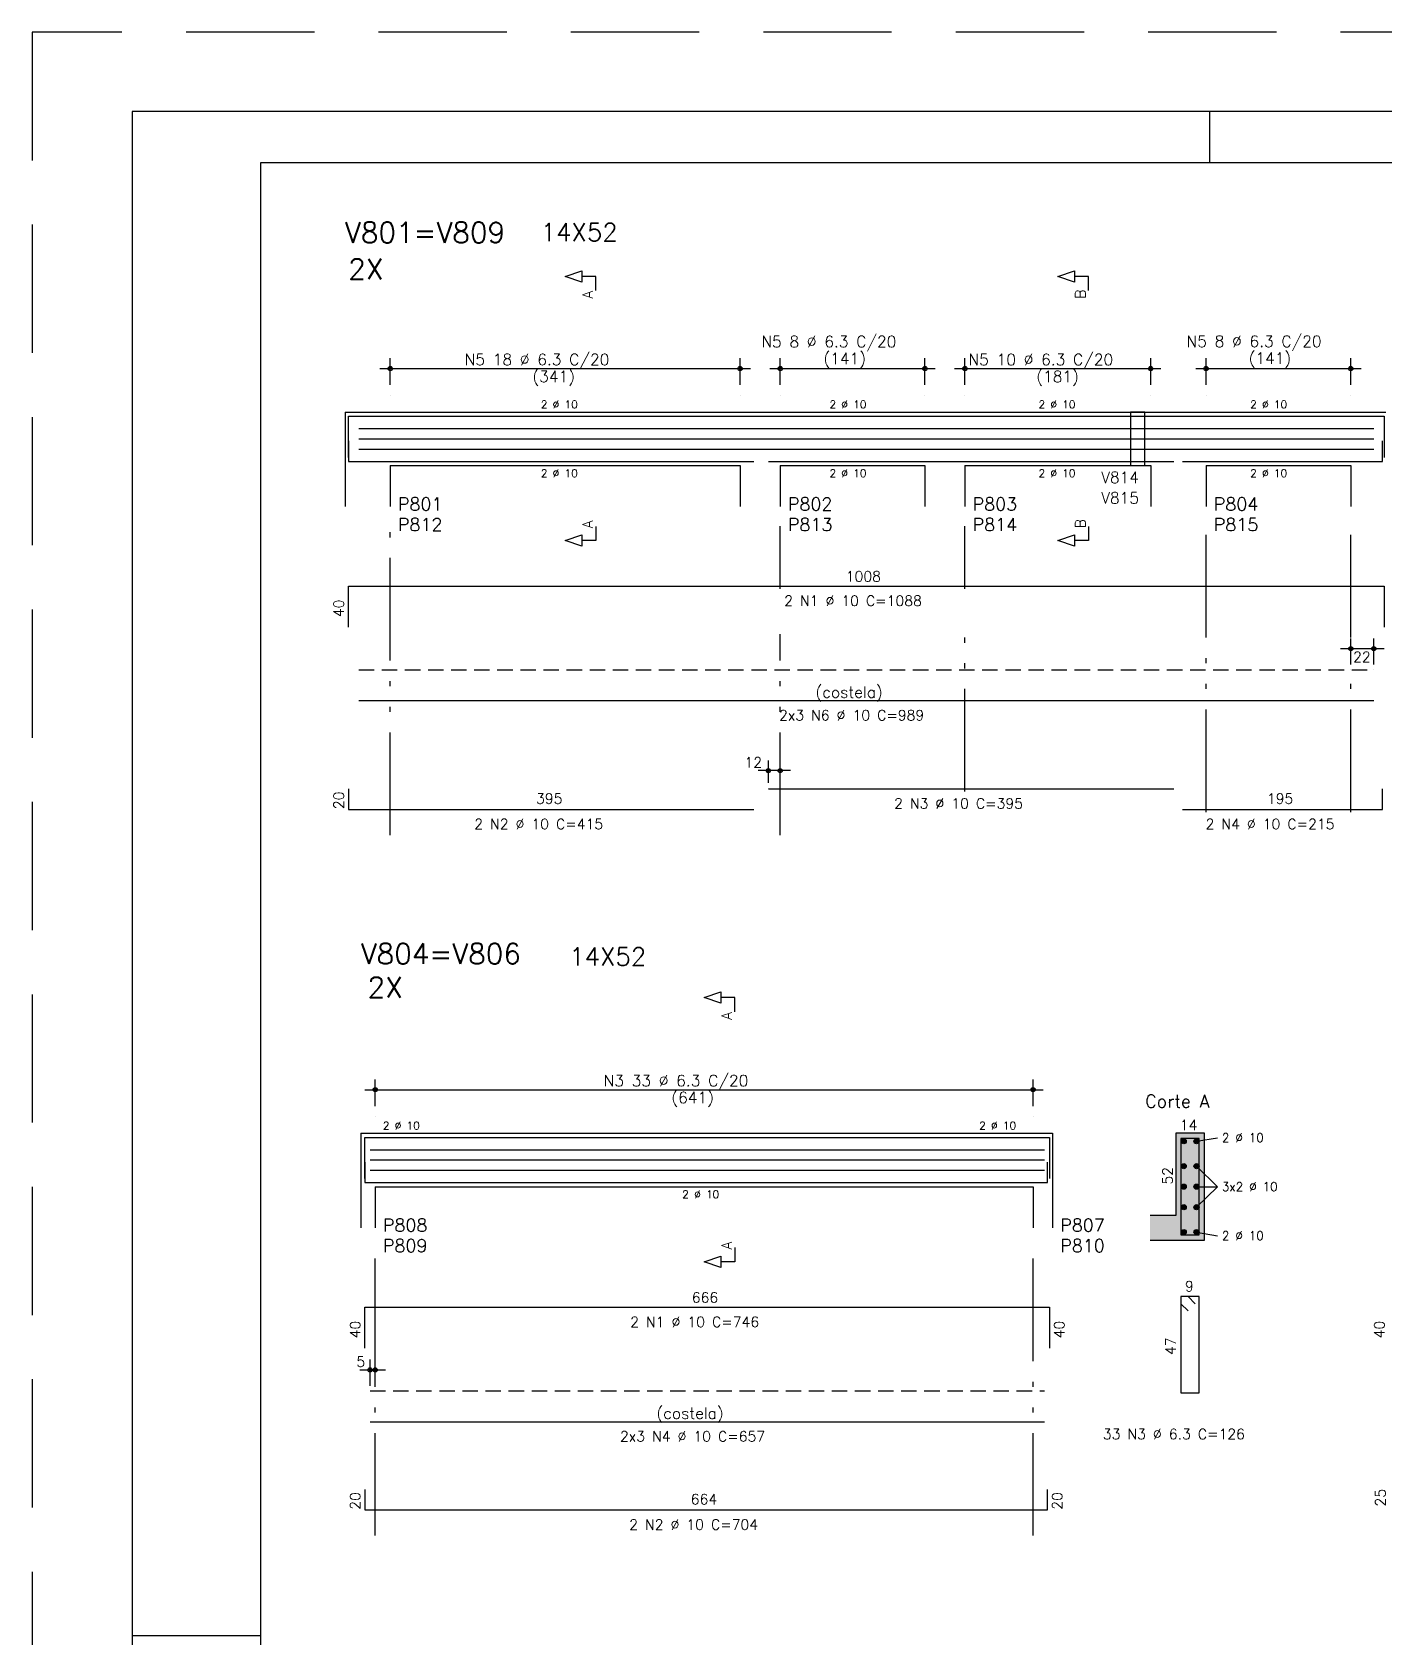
# Model space of a CAD drawing. Extents: x -1.9 to 86, y -1.5 to 61.
# Drawn here: x -1.95 to 24.41, y 29.66 to 60.95 of the extents above; entities that cross this region are included whole.
import ezdxf

# ---------------------------------------------------------------- set-up
doc = ezdxf.new("R2010")
doc.units = 0
doc.header["$MEASUREMENT"] = 0
for name, pattern in [('ESTILO_TQS_0001', [0.45, 0.3, -0.15]), ('ESTILO_TQS_0004', [3.3, 2, -0.4, 0.05, -0.4, 0.05, -0.4]), ('HIDDEN', [0.375, 0.25, -0.125])]:
    doc.linetypes.add(name, pattern=pattern)
doc.layers.get('0').update_dxf_attribs({"linetype": 'CONTINUOUS'})
doc.layers.get('Defpoints').update_dxf_attribs({"linetype": 'CONTINUOUS'})
for name, color, linetype in [('ARQ_FOLHA', 7, 'CONTINUOUS'), ('PENA_01', 1, 'CONTINUOUS'), ('PENA_02', 2, 'CONTINUOUS'), ('PENA_03', 3, 'CONTINUOUS'), ('PENA_04', 4, 'CONTINUOUS'), ('PENA_05', 5, 'CONTINUOUS'), ('PENA_06', 6, 'CONTINUOUS'), ('PENA_10', 253, 'CONTINUOUS')]:
    doc.layers.add(name, color=color, linetype=linetype)
doc.styles.get("Standard").update_dxf_attribs({"font": 'ROMANS.SHX'})

# ---------------------------------------------------------------- blocks, each defined once
blk = doc.blocks.new('FOLHA A1 - 841 X 594')
at = {"layer": 'ARQ_FOLHA', "color": 1}
for p, q in [((-631, 584), (-631, 594)), ((-816, 297), (-841, 297))]:
    blk.add_line(p, q, dxfattribs=at)
for points in [[(-841, 0), (0, 0), (0, 594), (-841, 594)], [(-816, 10), (-10, 10), (-10, 584), (-816, 584)]]:
    blk.add_lwpolyline(points, close=True, dxfattribs=at)
at = {"layer": 'Defpoints', "color": 8, "linetype": 'HIDDEN', "ltscale": 100}
blk.add_lwpolyline([(-860.5, 609.5), (-860.5, -15.5), (19.5, -15.5), (19.5, 609.5)], close=True, dxfattribs=at)
blk = doc.blocks.new('*U24')
blk.add_blockref('FOLHA A1 - 841 X 594', (0, 0))

msp = doc.modelspace()

# ---------------------------------------------------------------- linework, layer by layer
at = {"layer": 'PENA_01', "linetype": 'Continuous'}
for p, q in [((5.028, 54.074), (5.028, 54.594)), ((11.848, 54.074), (11.848, 54.594)), ((12.628, 54.074), (12.628, 54.594)), ((15.448, 54.074), (15.448, 54.594)), ((16.228, 54.074), (16.228, 54.594)), ((19.848, 54.074), (19.848, 54.594)), ((20.928, 54.074), (20.928, 54.594)), ((23.748, 54.074), (23.748, 54.594)), ((4.828, 54.394), (12.048, 54.394)), ((12.428, 54.394), (15.648, 54.394)), ((16.028, 54.394), (20.048, 54.394)), ((20.728, 54.394), (23.948, 54.394)), ((24.396, 48.934), (23.548, 48.934)), ((12.828, 46.559), (12.198, 46.559)), ((4.736, 40.022), (4.736, 40.542)), ((17.556, 40.022), (17.556, 40.542)), ((4.536, 40.342), (17.756, 40.342)), ((20.741, 39.337), (21.151, 39.407)), ((20.741, 38.852), (21.151, 38.452)), ((20.741, 38.052), (21.151, 38.452)), ((20.741, 38.452), (21.151, 38.452)), ((20.741, 37.567), (21.151, 37.497)), ((4.436, 34.882), (4.936, 34.882))]:
    msp.add_line(p, q, dxfattribs=at)
at = {"layer": 'PENA_01', "linetype": 'ESTILO_TQS_0004'}
for p, q in [((5.028, 45.304), (5.028, 51.324)), ((12.628, 50.101), (12.628, 51.324)), ((16.228, 50.101), (16.228, 51.324)), ((20.928, 45.751), (20.928, 51.324)), ((23.748, 45.751), (23.748, 51.324)), ((12.628, 45.304), (12.628, 49.217)), ((16.228, 46.151), (16.228, 49.217)), ((4.736, 31.652), (4.736, 37.272)), ((17.556, 31.652), (17.556, 37.272))]:
    msp.add_line(p, q, dxfattribs=at)
at = {"layer": 'PENA_01', "linetype": 'Continuous'}
msp.add_lwpolyline([(19.456, 53.544), (19.456, 52.504), (19.736, 52.504), (19.736, 53.544), (19.456, 53.544)], dxfattribs=at)
at = {"layer": 'PENA_02', "linetype": 'Continuous'}
for centre, radius in [((5.028, 54.394), 0.0416), ((5.028, 54.394), 0.0208), ((11.848, 54.394), 0.0416), ((11.848, 54.394), 0.0208), ((12.628, 54.394), 0.0416), ((12.628, 54.394), 0.0208), ((15.448, 54.394), 0.0416), ((15.448, 54.394), 0.0208), ((16.228, 54.394), 0.0416), ((16.228, 54.394), 0.0208), ((19.848, 54.394), 0.0416), ((19.848, 54.394), 0.0208), ((20.928, 54.394), 0.0416), ((20.928, 54.394), 0.0208), ((23.748, 54.394), 0.0416), ((23.748, 54.394), 0.0208), ((23.748, 48.934), 0.04), ((23.748, 48.934), 0.02), ((24.196, 48.934), 0.04), ((24.196, 48.934), 0.02), ((12.398, 46.559), 0.04), ((12.398, 46.559), 0.02), ((12.628, 46.559), 0.04), ((12.628, 46.559), 0.02), ((4.736, 40.342), 0.0416), ((17.556, 40.342), 0.0416), ((4.736, 40.342), 0.0208), ((17.556, 40.342), 0.0208), ((4.636, 34.882), 0.04), ((4.636, 34.882), 0.02), ((4.736, 34.882), 0.04), ((4.736, 34.882), 0.02)]:
    msp.add_circle(centre, radius, dxfattribs=at)
at = {"layer": 'PENA_03', "linetype": 'Continuous'}
for p, q in [((5.028, 53.874), (5.028, 53.874)), ((11.848, 53.874), (11.848, 53.874)), ((12.628, 53.874), (12.628, 53.874)), ((15.448, 53.874), (15.448, 53.874)), ((16.228, 53.874), (16.228, 53.874)), ((19.848, 53.874), (19.848, 53.874)), ((20.928, 53.874), (20.928, 53.874)), ((23.748, 53.874), (23.748, 53.874)), ((4.148, 53.544), (4.148, 52.504)), ((4.148, 53.544), (5.028, 53.544)), ((5.028, 53.544), (11.848, 53.544)), ((11.848, 53.544), (12.628, 53.544)), ((12.628, 53.544), (15.448, 53.544)), ((15.448, 53.544), (16.228, 53.544)), ((16.228, 53.544), (19.848, 53.544)), ((19.848, 53.544), (20.928, 53.544)), ((20.928, 53.544), (23.748, 53.544)), ((23.748, 53.544), (24.428, 53.544)), ((4.148, 52.504), (4.148, 51.704)), ((5.028, 52.504), (11.848, 52.504)), ((5.028, 52.504), (5.028, 51.704)), ((11.848, 52.504), (11.848, 51.704)), ((12.628, 52.504), (15.448, 52.504)), ((12.628, 52.504), (12.628, 51.704)), ((15.448, 52.504), (15.448, 51.704)), ((16.228, 52.504), (19.848, 52.504)), ((16.228, 52.504), (16.228, 51.704)), ((19.848, 52.504), (19.848, 51.704)), ((20.928, 52.504), (23.748, 52.504)), ((20.928, 52.504), (20.928, 51.704)), ((23.748, 52.504), (23.748, 51.704)), ((23.748, 48.624), (23.748, 49.134)), ((24.196, 48.624), (24.196, 49.134)), ((23.748, 48.524), (23.748, 48.524)), ((24.196, 48.524), (24.196, 48.524)), ((12.398, 46.319), (12.398, 46.759)), ((12.628, 46.319), (12.628, 46.759)), ((12.398, 46.219), (12.398, 46.219)), ((12.628, 46.219), (12.628, 46.219)), ((4.736, 39.822), (4.736, 39.822)), ((17.556, 39.822), (17.556, 39.822)), ((4.456, 39.492), (4.456, 38.452)), ((4.456, 39.492), (4.736, 39.492)), ((4.736, 39.492), (17.556, 39.492)), ((17.556, 39.492), (17.936, 39.492)), ((17.936, 39.492), (17.936, 38.452)), ((20.896, 39.492), (20.336, 39.492)), ((20.336, 39.492), (20.336, 37.892)), ((20.896, 37.412), (20.896, 39.492)), ((4.456, 38.452), (4.456, 37.652)), ((4.736, 38.452), (17.556, 38.452)), ((4.736, 38.452), (4.736, 37.652)), ((17.556, 38.452), (17.556, 37.652)), ((17.936, 38.452), (17.936, 37.652)), ((20.336, 37.892), (19.836, 37.892)), ((19.836, 37.412), (20.336, 37.412)), ((20.336, 37.412), (20.336, 37.412)), ((20.336, 37.412), (20.896, 37.412)), ((4.636, 34.572), (4.636, 35.082)), ((4.736, 34.572), (4.736, 35.082)), ((4.636, 34.472), (4.636, 34.472)), ((4.736, 34.472), (4.736, 34.472))]:
    msp.add_line(p, q, dxfattribs=at)
for points in [[(9.038, 55.914), (9.038, 56.19), (8.761, 56.19), (8.761, 56.08), (8.438, 56.19), (8.761, 56.301), (8.761, 56.19)], [(18.638, 55.914), (18.638, 56.19), (18.361, 56.19), (18.361, 56.08), (18.038, 56.19), (18.361, 56.301), (18.361, 56.19)], [(9.038, 51.319), (9.038, 51.042), (8.761, 51.042), (8.761, 50.931), (8.438, 51.042), (8.761, 51.152), (8.761, 51.042)], [(18.638, 51.319), (18.638, 51.042), (18.361, 51.042), (18.361, 50.931), (18.038, 51.042), (18.361, 51.152), (18.361, 51.042)], [(11.746, 41.862), (11.746, 42.139), (11.469, 42.139), (11.469, 42.028), (11.146, 42.139), (11.469, 42.25), (11.469, 42.139)], [(11.746, 37.267), (11.746, 36.99), (11.469, 36.99), (11.469, 36.879), (11.146, 36.99), (11.469, 37.101), (11.469, 36.99)]]:
    msp.add_lwpolyline(points, dxfattribs=at)
for centre in [(20.491, 39.337), (20.741, 39.337), (20.491, 38.852), (20.741, 38.852), (20.491, 38.452), (20.741, 38.452), (20.491, 38.052), (20.741, 38.052), (20.491, 37.567), (20.741, 37.567)]:
    msp.add_circle(centre, 0.05, dxfattribs=at)
for points in [[(20.541, 39.337), (20.466, 39.38), (20.444, 39.354)], [(20.541, 39.337), (20.444, 39.354), (20.444, 39.32)], [(20.541, 39.337), (20.444, 39.32), (20.466, 39.294)], [(20.541, 39.337), (20.499, 39.386), (20.466, 39.38)], [(20.541, 39.337), (20.466, 39.294), (20.499, 39.288)], [(20.541, 39.337), (20.529, 39.369), (20.499, 39.386)], [(20.541, 39.337), (20.499, 39.288), (20.529, 39.305)], [(20.541, 39.337), (20.529, 39.305), (20.541, 39.337)], [(20.791, 39.337), (20.716, 39.38), (20.694, 39.354)], [(20.791, 39.337), (20.694, 39.354), (20.694, 39.32)], [(20.791, 39.337), (20.694, 39.32), (20.716, 39.294)], [(20.791, 39.337), (20.749, 39.386), (20.716, 39.38)], [(20.791, 39.337), (20.716, 39.294), (20.749, 39.288)], [(20.791, 39.337), (20.779, 39.369), (20.749, 39.386)], [(20.791, 39.337), (20.749, 39.288), (20.779, 39.305)], [(20.791, 39.337), (20.779, 39.305), (20.791, 39.337)], [(20.541, 38.852), (20.466, 38.895), (20.444, 38.869)], [(20.541, 38.852), (20.444, 38.869), (20.444, 38.835)], [(20.541, 38.852), (20.444, 38.835), (20.466, 38.809)], [(20.541, 38.852), (20.499, 38.901), (20.466, 38.895)], [(20.541, 38.852), (20.466, 38.809), (20.499, 38.803)], [(20.541, 38.852), (20.529, 38.884), (20.499, 38.901)], [(20.541, 38.852), (20.499, 38.803), (20.529, 38.82)], [(20.541, 38.852), (20.529, 38.82), (20.541, 38.852)], [(20.791, 38.852), (20.716, 38.895), (20.694, 38.869)], [(20.791, 38.852), (20.694, 38.869), (20.694, 38.835)], [(20.791, 38.852), (20.694, 38.835), (20.716, 38.809)], [(20.791, 38.852), (20.749, 38.901), (20.716, 38.895)], [(20.791, 38.852), (20.716, 38.809), (20.749, 38.803)], [(20.791, 38.852), (20.779, 38.884), (20.749, 38.901)], [(20.791, 38.852), (20.749, 38.803), (20.779, 38.82)], [(20.791, 38.852), (20.779, 38.82), (20.791, 38.852)], [(20.541, 38.452), (20.466, 38.495), (20.444, 38.469)], [(20.541, 38.452), (20.499, 38.501), (20.466, 38.495)], [(20.541, 38.452), (20.529, 38.484), (20.499, 38.501)], [(20.791, 38.452), (20.716, 38.495), (20.694, 38.469)], [(20.791, 38.452), (20.749, 38.501), (20.716, 38.495)], [(20.791, 38.452), (20.779, 38.484), (20.749, 38.501)], [(20.541, 38.452), (20.444, 38.469), (20.444, 38.435)], [(20.541, 38.452), (20.444, 38.435), (20.466, 38.409)], [(20.541, 38.452), (20.466, 38.409), (20.499, 38.403)], [(20.541, 38.452), (20.499, 38.403), (20.529, 38.42)], [(20.541, 38.452), (20.529, 38.42), (20.541, 38.452)], [(20.791, 38.452), (20.694, 38.469), (20.694, 38.435)], [(20.791, 38.452), (20.694, 38.435), (20.716, 38.409)], [(20.791, 38.452), (20.716, 38.409), (20.749, 38.403)], [(20.791, 38.452), (20.749, 38.403), (20.779, 38.42)], [(20.791, 38.452), (20.779, 38.42), (20.791, 38.452)], [(20.541, 38.052), (20.466, 38.095), (20.444, 38.069)], [(20.541, 38.052), (20.444, 38.069), (20.444, 38.035)], [(20.541, 38.052), (20.444, 38.035), (20.466, 38.009)], [(20.541, 38.052), (20.499, 38.101), (20.466, 38.095)], [(20.541, 38.052), (20.466, 38.009), (20.499, 38.003)], [(20.541, 38.052), (20.529, 38.084), (20.499, 38.101)], [(20.541, 38.052), (20.499, 38.003), (20.529, 38.02)], [(20.541, 38.052), (20.529, 38.02), (20.541, 38.052)], [(20.791, 38.052), (20.716, 38.095), (20.694, 38.069)], [(20.791, 38.052), (20.694, 38.069), (20.694, 38.035)], [(20.791, 38.052), (20.694, 38.035), (20.716, 38.009)], [(20.791, 38.052), (20.749, 38.101), (20.716, 38.095)], [(20.791, 38.052), (20.716, 38.009), (20.749, 38.003)], [(20.791, 38.052), (20.779, 38.084), (20.749, 38.101)], [(20.791, 38.052), (20.749, 38.003), (20.779, 38.02)], [(20.791, 38.052), (20.779, 38.02), (20.791, 38.052)], [(20.541, 37.567), (20.466, 37.61), (20.444, 37.584)], [(20.541, 37.567), (20.444, 37.584), (20.444, 37.55)], [(20.541, 37.567), (20.444, 37.55), (20.466, 37.524)], [(20.541, 37.567), (20.499, 37.616), (20.466, 37.61)], [(20.541, 37.567), (20.466, 37.524), (20.499, 37.518)], [(20.541, 37.567), (20.529, 37.599), (20.499, 37.616)], [(20.541, 37.567), (20.499, 37.518), (20.529, 37.535)], [(20.541, 37.567), (20.529, 37.535), (20.541, 37.567)], [(20.791, 37.567), (20.716, 37.61), (20.694, 37.584)], [(20.791, 37.567), (20.694, 37.584), (20.694, 37.55)], [(20.791, 37.567), (20.694, 37.55), (20.716, 37.524)], [(20.791, 37.567), (20.749, 37.616), (20.716, 37.61)], [(20.791, 37.567), (20.716, 37.524), (20.749, 37.518)], [(20.791, 37.567), (20.779, 37.599), (20.749, 37.616)], [(20.791, 37.567), (20.749, 37.518), (20.779, 37.535)], [(20.791, 37.567), (20.779, 37.535), (20.791, 37.567)]]:
    msp.add_solid(points, dxfattribs=at)
at = {"layer": 'PENA_04', "linetype": 'Continuous'}
for p, q in [((4.216, 52.664), (4.216, 53.464)), ((4.216, 53.464), (24.396, 53.464)), ((4.416, 53.224), (24.196, 53.224)), ((24.396, 53.464), (24.396, 52.664)), ((4.216, 52.984), (4.216, 52.584)), ((4.416, 53.024), (24.196, 53.024)), ((24.368, 52.584), (24.368, 52.984)), ((4.216, 52.584), (12.116, 52.584)), ((4.416, 52.824), (24.196, 52.824)), ((12.398, 52.584), (20.298, 52.584)), ((20.468, 52.584), (24.368, 52.584)), ((4.536, 38.612), (4.536, 39.412)), ((4.536, 39.412), (17.876, 39.412)), ((4.636, 39.172), (17.776, 39.172)), ((17.876, 39.412), (17.876, 38.612)), ((4.536, 38.932), (4.536, 38.532)), ((4.636, 38.972), (17.776, 38.972)), ((17.836, 38.532), (17.836, 38.932)), ((4.536, 38.532), (17.836, 38.532)), ((4.636, 38.772), (17.776, 38.772))]:
    msp.add_line(p, q, dxfattribs=at)
msp.add_lwpolyline([(20.436, 39.392), (20.436, 37.512), (20.796, 37.512), (20.796, 39.392), (20.436, 39.392)], dxfattribs=at)
at = {"layer": 'PENA_05', "linetype": 'Continuous'}
for p, q in [((4.216, 49.354), (4.216, 50.154)), ((4.216, 50.154), (24.396, 50.154)), ((24.396, 50.154), (24.396, 49.354)), ((4.416, 47.924), (24.196, 47.924)), ((4.216, 46.204), (4.216, 45.804)), ((12.398, 46.204), (20.298, 46.204)), ((24.368, 45.804), (24.368, 46.204)), ((4.216, 45.804), (12.116, 45.804)), ((20.468, 45.804), (24.368, 45.804)), ((20.576, 36.312), (20.436, 36.312)), ((20.436, 36.312), (20.436, 34.432)), ((20.796, 36.312), (20.436, 36.312)), ((20.436, 36.312), (20.436, 36.172)), ((20.716, 36.172), (20.576, 36.312)), ((20.796, 34.432), (20.796, 36.312)), ((4.536, 35.302), (4.536, 36.102)), ((4.536, 36.102), (17.876, 36.102)), ((17.876, 36.102), (17.876, 35.302)), ((20.436, 36.172), (20.576, 36.032)), ((20.436, 34.432), (20.796, 34.432)), ((4.636, 33.872), (17.776, 33.872)), ((4.536, 32.552), (4.536, 32.152)), ((17.836, 32.152), (17.836, 32.552)), ((4.536, 32.152), (17.836, 32.152))]:
    msp.add_line(p, q, dxfattribs=at)
at = {"layer": 'PENA_06', "linetype": 'ESTILO_TQS_0001'}
for p, q in [((4.416, 48.524), (24.196, 48.524)), ((4.636, 34.472), (17.776, 34.472))]:
    msp.add_line(p, q, dxfattribs=at)
at = {"layer": 'PENA_10', "linetype": 'Continuous'}
for points in [[(20.896, 37.412), (20.896, 39.492), (20.336, 39.492)], [(20.896, 37.412), (20.336, 39.492), (20.336, 37.892)], [(20.896, 37.412), (20.336, 37.892), (19.836, 37.892)], [(20.896, 37.412), (19.836, 37.892), (19.836, 37.412)], [(20.896, 37.412), (19.836, 37.412), (20.336, 37.412)], [(20.896, 37.412), (20.336, 37.412), (20.896, 37.412)]]:
    msp.add_solid(points, dxfattribs=at)

# ---------------------------------------------------------------- block references
at = {"xscale": 0.09999999999999938, "yscale": 0.09999999999999938, "zscale": 0.09999999999999938}
msp.add_blockref('*U24', (84.1, 0), dxfattribs=at)

# ---------------------------------------------------------------- texts
at = {"layer": 'PENA_01', "linetype": 'Continuous'}
for p in [(7.962, 56.876), (8.518, 42.761)]:
    msp.add_text('14X52', height=0.35, dxfattribs=at).set_placement(p)
at = {"layer": 'PENA_02', "linetype": 'Continuous'}
for s, height, p in [('2X', 0.4, (4.21, 56.134)), ('P801', 0.25, (5.178, 51.629)), ('P802', 0.25, (12.778, 51.629)), ('P803', 0.25, (16.378, 51.629)), ('P804', 0.25, (21.078, 51.629)), ('P812', 0.25, (5.178, 51.229)), ('P813', 0.25, (12.778, 51.229)), ('P814', 0.25, (16.378, 51.229)), ('P815', 0.25, (21.078, 51.229)), ('2X', 0.4, (4.587, 42.137)), ('P808', 0.25, (4.886, 37.577)), ('P807', 0.25, (18.086, 37.577)), ('P809', 0.25, (4.886, 37.177)), ('P810', 0.25, (18.086, 37.177))]:
    msp.add_text(s, height=height, dxfattribs=at).set_placement(p)
at = {"layer": 'PENA_02', "linetype": 'ESTILO_TQS_0004'}
for p in [(13.316, 47.979), (10.216, 33.927)]:
    msp.add_text('(costela)', height=0.22, dxfattribs=at).set_placement(p)
at = {"layer": 'PENA_03', "linetype": 'Continuous'}
for s, p in [('A', (8.978, 55.754)), ('B', (18.578, 55.754)), ('A', (8.978, 51.279)), ('B', (18.578, 51.279)), ('40', (4.126, 49.549)), ('20', (4.126, 45.809)), ('A', (11.686, 41.702)), ('52', (20.276, 38.492)), ('A', (11.686, 37.227)), ('40', (4.446, 35.497)), ('40', (18.166, 35.497)), ('40', (24.405, 35.497)), ('47', (20.336, 35.172)), ('20', (4.446, 32.157)), ('20', (18.126, 32.157)), ('25', (24.425, 32.22))]:
    msp.add_text(s, height=0.2, rotation=90, dxfattribs=at).set_placement(p)
for s, height, p in [('N5 8 %%c 6.3 C/20', 0.22, (20.548, 54.814)), ('N5 8 %%c 6.3 C/20', 0.22, (12.262, 54.809)), ('N5 18 %%c 6.3 C/20', 0.22, (6.48, 54.46)), ('(141)', 0.22, (13.472, 54.479)), ('N5 10 %%c 6.3 C/20', 0.22, (16.299, 54.459)), ('(141)', 0.22, (21.758, 54.484)), ('(341)', 0.22, (7.8, 54.13)), ('(181)', 0.22, (17.619, 54.129)), ('2 %%c 10', 0.15, (7.963, 53.619)), ('2 %%c 10', 0.15, (13.588, 53.619)), ('2 %%c 10', 0.15, (17.663, 53.619)), ('2 %%c 10', 0.15, (21.788, 53.619)), ('2 %%c 10', 0.15, (7.963, 52.279)), ('2 %%c 10', 0.15, (13.588, 52.279)), ('2 %%c 10', 0.15, (17.663, 52.279)), ('V814', 0.22, (18.884, 52.163)), ('2 %%c 10', 0.15, (21.788, 52.279)), ('V815', 0.22, (18.884, 51.763)), ('1008', 0.2, (13.906, 50.244)), ('2 N1 %%c 10 C=1088', 0.2, (12.706, 49.769)), ('22', 0.2, (23.792, 48.674)), ('2x3 N6 %%c 10 C=989', 0.2, (12.606, 47.539)), ('12', 0.2, (11.932, 46.619)), ('395', 0.2, (7.871, 45.914)), ('2 N3 %%c 10 C=395', 0.2, (14.848, 45.819)), ('195', 0.2, (22.113, 45.914)), ('2 N2 %%c 10 C=415', 0.2, (6.666, 45.419)), ('2 N4 %%c 10 C=215', 0.2, (20.918, 45.419)), ('N3 33 %%c 6.3 C/20', 0.22, (9.188, 40.408)), ('(641)', 0.22, (10.508, 40.078)), ('Corte A', 0.25, (19.741, 39.992)), ('14', 0.2, (20.416, 39.552)), ('2 %%c 10', 0.15, (4.886, 39.567)), ('2 %%c 10', 0.15, (16.506, 39.567)), ('2 %%c 10', 0.17, (21.236, 39.322)), ('3x2 %%c 10', 0.17, (21.236, 38.367)), ('2 %%c 10', 0.15, (10.721, 38.227)), ('2 %%c 10', 0.17, (21.236, 37.412)), ('9', 0.2, (20.516, 36.412)), ('666', 0.2, (10.906, 36.192)), ('2 N1 %%c 10 C=746', 0.2, (9.706, 35.717)), ('5', 0.2, (4.369, 34.942)), ('2x3 N4 %%c 10 C=657', 0.2, (9.506, 33.487)), ('33 N3 %%c 6.3 C=126', 0.2, (18.916, 33.532)), ('664', 0.2, (10.886, 32.262)), ('2 N2 %%c 10 C=704', 0.2, (9.686, 31.767))]:
    msp.add_text(s, height=height, dxfattribs=at).set_placement(p)
at = {"layer": 'PENA_06', "linetype": 'Continuous'}
for s, p in [('V801=V809', (4.148, 56.844)), ('V804=V806', (4.456, 42.792))]:
    msp.add_text(s, height=0.4, dxfattribs=at).set_placement(p)

doc.saveas('drawing.dxf')
